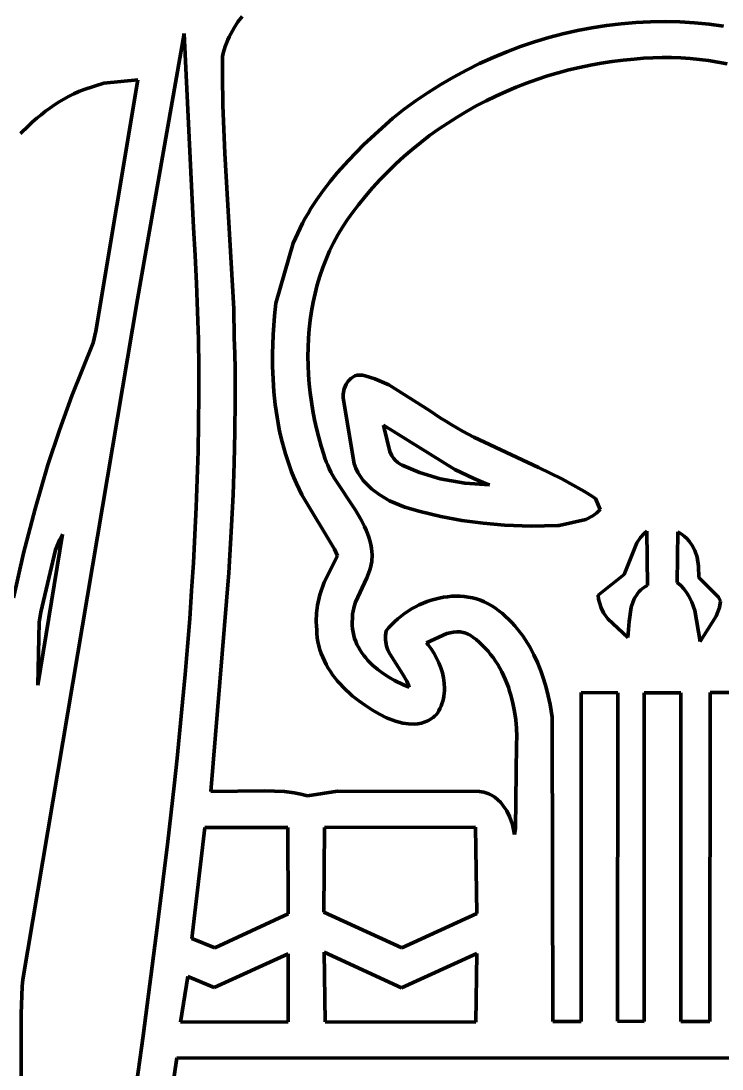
# Model space of a CAD drawing. Header units: millimetres. Extents: x 0 to 17.8, y 0 to 10.
# Drawn here: x 1.491 to 3.263, y 3.917 to 6.564 of the extents above; entities that cross this region are included whole.
import ezdxf

# ---------------------------------------------------------------- set-up
doc = ezdxf.new("R2010")
doc.units = ezdxf.units.MM
doc.layers.add('color#010101ff', color=7, linetype='CONTINUOUS', lineweight=100)
doc.layers.add('color#ffffffff', color=7, linetype='CONTINUOUS', lineweight=100)

msp = doc.modelspace()

# ---------------------------------------------------------------- linework, layer by layer
at = {"layer": 'color#010101ff'}
for p, q in [((2.0501, 6.5757), (2.0395, 6.5618)), ((2.0299, 6.5472), (2.0213, 6.532)), ((2.0395, 6.5618), (2.0299, 6.5472)), ((2.8613, 6.5317), (2.8977, 6.54)), ((2.8977, 6.54), (2.9343, 6.547)), ((2.9343, 6.547), (2.9711, 6.5527)), ((2.9711, 6.5527), (3.0081, 6.5572)), ((3.0081, 6.5572), (3.0452, 6.5604)), ((3.0452, 6.5604), (3.0823, 6.5622)), ((3.0823, 6.5622), (3.1195, 6.5627)), ((3.1195, 6.5627), (3.1566, 6.5618)), ((3.1566, 6.5618), (3.1937, 6.5595)), ((3.1937, 6.5595), (3.2307, 6.5559)), ((3.2307, 6.5559), (3.2675, 6.5508)), ((1.9037, 6.5323), (1.7853, 5.8617)), ((1.9272, 6.0426), (1.9037, 6.5323)), ((2.0139, 6.5163), (2.0106, 6.5082)), ((2.0175, 6.5242), (2.0139, 6.5163)), ((2.0213, 6.532), (2.0175, 6.5242)), ((2.7895, 6.5115), (2.8252, 6.5222)), ((2.8252, 6.5222), (2.8613, 6.5317)), ((2.005, 6.4917), (2.0027, 6.4832)), ((2.0077, 6.5), (2.005, 6.4917)), ((2.0106, 6.5082), (2.0077, 6.5)), ((2.7191, 6.4864), (2.7541, 6.4995)), ((2.7541, 6.4995), (2.7895, 6.5115)), ((2.0007, 6.4747), (2.0003, 6.4256)), ((2.0027, 6.4832), (2.0007, 6.4747)), ((2.6507, 6.4568), (2.6846, 6.4722)), ((2.6846, 6.4722), (2.7191, 6.4864)), ((2.9856, 6.4619), (2.958, 6.4578)), ((3.0133, 6.4653), (2.9856, 6.4619)), ((3.0412, 6.4679), (3.0133, 6.4653)), ((3.0649, 6.47), (3.0412, 6.4679)), ((3.0886, 6.4714), (3.0649, 6.47)), ((3.1122, 6.472), (3.0886, 6.4714)), ((3.1359, 6.4718), (3.1122, 6.472)), ((3.1594, 6.4709), (3.1359, 6.4718)), ((3.1829, 6.4693), (3.1594, 6.4709)), ((3.2063, 6.4671), (3.1829, 6.4693)), ((3.2296, 6.4641), (3.2063, 6.4671)), ((3.2528, 6.4605), (3.2296, 6.4641)), ((3.276, 6.4563), (3.2528, 6.4605)), ((2.5844, 6.4226), (2.6172, 6.4402)), ((2.6172, 6.4402), (2.6507, 6.4568)), ((2.8759, 6.4407), (2.8489, 6.4335)), ((2.9031, 6.4471), (2.8759, 6.4407)), ((2.9305, 6.4528), (2.9031, 6.4471)), ((2.958, 6.4578), (2.9305, 6.4528)), ((1.6804, 5.7806), (1.7863, 6.4156)), ((1.7863, 6.4156), (1.7007, 6.4071)), ((2.0003, 6.4256), (2.0014, 6.3519)), ((2.5522, 6.4038), (2.5844, 6.4226)), ((2.7955, 6.4168), (2.7692, 6.4074)), ((2.8221, 6.4255), (2.7955, 6.4168)), ((2.8489, 6.4335), (2.8221, 6.4255)), ((1.6373, 6.3859), (1.6244, 6.3801)), ((1.6507, 6.3912), (1.6373, 6.3859)), ((1.7007, 6.4071), (1.6507, 6.3912)), ((2.4899, 6.3632), (2.5207, 6.384)), ((2.5207, 6.384), (2.5522, 6.4038)), ((2.7174, 6.3863), (2.6919, 6.3747)), ((2.7431, 6.3972), (2.7174, 6.3863)), ((2.7692, 6.4074), (2.7431, 6.3972)), ((1.5873, 6.3599), (1.5755, 6.3523)), ((1.5993, 6.367), (1.5873, 6.3599)), ((1.6117, 6.3738), (1.5993, 6.367)), ((1.6244, 6.3801), (1.6117, 6.3738)), ((2.46, 6.3413), (2.4899, 6.3632)), ((2.6668, 6.3625), (2.6421, 6.3495)), ((2.6919, 6.3747), (2.6668, 6.3625)), ((1.5528, 6.3361), (1.5418, 6.3275)), ((1.564, 6.3444), (1.5528, 6.3361)), ((1.5755, 6.3523), (1.564, 6.3444)), ((2.0014, 6.3519), (2.0065, 6.2294)), ((2.4308, 6.3184), (2.46, 6.3413)), ((2.6177, 6.3358), (2.5937, 6.3215)), ((2.6421, 6.3495), (2.6177, 6.3358)), ((1.5205, 6.3093), (1.5102, 6.2998)), ((1.531, 6.3186), (1.5205, 6.3093)), ((1.5418, 6.3275), (1.531, 6.3186)), ((2.3583, 6.252), (2.4308, 6.3184)), ((2.5701, 6.3065), (2.547, 6.2909)), ((2.5937, 6.3215), (2.5701, 6.3065)), ((1.5102, 6.2998), (1.4902, 6.28)), ((2.547, 6.2909), (2.5243, 6.2746)), ((2.3188, 6.2118), (2.3583, 6.252)), ((2.5021, 6.2576), (2.4804, 6.24)), ((2.5243, 6.2746), (2.5021, 6.2576)), ((2.0065, 6.2294), (2.0289, 5.8372)), ((2.4804, 6.24), (2.4593, 6.2218)), ((2.2906, 6.1804), (2.3188, 6.2118)), ((2.4387, 6.203), (2.4186, 6.1835)), ((2.4593, 6.2218), (2.4387, 6.203)), ((2.2727, 6.1588), (2.2906, 6.1804)), ((2.4186, 6.1835), (2.3991, 6.1635)), ((2.2556, 6.1365), (2.2727, 6.1588)), ((2.3802, 6.1428), (2.362, 6.1216)), ((2.3991, 6.1635), (2.3802, 6.1428)), ((2.2393, 6.1137), (2.2556, 6.1365)), ((2.362, 6.1216), (2.3444, 6.0997)), ((2.2168, 6.0782), (2.224, 6.0902)), ((2.224, 6.0902), (2.2393, 6.1137)), ((2.3444, 6.0997), (2.3299, 6.0816)), ((2.2031, 6.0537), (2.2098, 6.0661)), ((2.2098, 6.0661), (2.2168, 6.0782)), ((2.3299, 6.0816), (2.3164, 6.0629)), ((1.9316, 5.972), (1.9272, 6.0426)), ((2.1907, 6.0285), (2.1968, 6.0412)), ((2.1968, 6.0412), (2.2031, 6.0537)), ((2.3038, 6.0437), (2.2921, 6.024)), ((2.3164, 6.0629), (2.3038, 6.0437)), ((2.1795, 6.0026), (2.1849, 6.0156)), ((2.1849, 6.0156), (2.1907, 6.0285)), ((2.2921, 6.024), (2.2813, 6.0039)), ((2.1354, 5.8516), (2.1795, 6.0026)), ((2.2813, 6.0039), (2.2714, 5.9834)), ((1.9352, 5.9013), (1.9316, 5.972)), ((2.2623, 5.9625), (2.2541, 5.9413)), ((2.2714, 5.9834), (2.2623, 5.9625)), ((2.2541, 5.9413), (2.2468, 5.9198)), ((2.2468, 5.9198), (2.2403, 5.898)), ((1.9378, 5.8307), (1.9352, 5.9013)), ((2.2403, 5.898), (2.2346, 5.8759)), ((1.7853, 5.8617), (1.4955, 4.1425)), ((2.1318, 5.819), (2.1354, 5.8516)), ((2.2297, 5.8536), (2.2256, 5.8311)), ((2.2346, 5.8759), (2.2297, 5.8536)), ((1.9396, 5.76), (1.9378, 5.8307)), ((2.0289, 5.8372), (2.0303, 5.7635)), ((2.2256, 5.8311), (2.2223, 5.8085)), ((2.1285, 5.7713), (2.1318, 5.819)), ((2.2223, 5.8085), (2.2198, 5.7857)), ((1.6739, 5.7511), (1.6804, 5.7806)), ((2.2198, 5.7857), (2.218, 5.7628)), ((1.6194, 5.6173), (1.6739, 5.7511)), ((1.9406, 5.6894), (1.9396, 5.76)), ((2.0303, 5.7635), (2.0314, 5.7239)), ((2.1271, 5.7233), (2.1285, 5.7713)), ((2.218, 5.7628), (2.2169, 5.7398)), ((2.0314, 5.7239), (2.0322, 5.6843)), ((2.1272, 5.6913), (2.1271, 5.7233)), ((2.2169, 5.7398), (2.2166, 5.7168)), ((2.2166, 5.7168), (2.2169, 5.6937)), ((2.2169, 5.6937), (2.218, 5.6707)), ((1.9408, 5.6188), (1.9406, 5.6894)), ((2.0322, 5.6843), (2.0326, 5.6447)), ((2.1284, 5.6592), (2.1272, 5.6913)), ((2.218, 5.6707), (2.2198, 5.6477)), ((2.33, 5.6648), (2.3355, 5.6675)), ((2.3355, 5.6675), (2.3414, 5.6692)), ((2.3414, 5.6692), (2.3477, 5.6699)), ((2.3477, 5.6699), (2.351, 5.6698)), ((2.351, 5.6698), (2.3544, 5.6694)), ((2.3544, 5.6694), (2.3578, 5.6686)), ((2.3578, 5.6686), (2.3614, 5.6676)), ((2.3614, 5.6676), (2.3859, 5.6602)), ((2.0326, 5.6447), (2.0327, 5.6051)), ((2.1306, 5.6273), (2.1284, 5.6592)), ((2.2198, 5.6477), (2.2222, 5.6248)), ((2.308, 5.6346), (2.3131, 5.6467)), ((2.3131, 5.6467), (2.3184, 5.6546)), ((2.3184, 5.6546), (2.325, 5.6613)), ((2.325, 5.6613), (2.33, 5.6648)), ((2.3859, 5.6602), (2.421, 5.645)), ((2.421, 5.645), (2.5241, 5.5805)), ((1.5882, 5.5303), (1.6194, 5.6173)), ((1.9402, 5.5481), (1.9408, 5.6188)), ((2.1339, 5.5955), (2.1306, 5.6273)), ((2.2222, 5.6248), (2.2253, 5.602)), ((2.3056, 5.6218), (2.308, 5.6346)), ((2.3057, 5.6122), (2.3056, 5.6218)), ((2.0327, 5.6051), (2.0321, 5.526)), ((2.1385, 5.5638), (2.1339, 5.5955)), ((2.2253, 5.602), (2.229, 5.5793)), ((2.3331, 5.4457), (2.3057, 5.6122)), ((2.1412, 5.5481), (2.1385, 5.5638)), ((2.229, 5.5793), (2.2334, 5.5568)), ((2.5241, 5.5805), (2.5375, 5.571)), ((2.5375, 5.571), (2.5511, 5.5618)), ((2.5511, 5.5618), (2.5649, 5.553)), ((1.9389, 5.4775), (1.9402, 5.5481)), ((2.1442, 5.5325), (2.1412, 5.5481)), ((2.2334, 5.5568), (2.2384, 5.5345)), ((2.2384, 5.5345), (2.2439, 5.5123)), ((2.4078, 5.5431), (2.4095, 5.5356)), ((2.5883, 5.4312), (2.4078, 5.5431)), ((2.4095, 5.5356), (2.4233, 5.4764)), ((2.5649, 5.553), (2.5789, 5.5445)), ((2.5789, 5.5445), (2.6073, 5.5282)), ((1.5594, 5.4426), (1.5882, 5.5303)), ((2.0321, 5.526), (2.0303, 5.4469)), ((2.1476, 5.5169), (2.1442, 5.5325)), ((2.1513, 5.5014), (2.1476, 5.5169)), ((2.2439, 5.5123), (2.2501, 5.4905)), ((2.6073, 5.5282), (2.6362, 5.5129)), ((2.6362, 5.5129), (2.7995, 5.4362)), ((2.1554, 5.486), (2.1513, 5.5014)), ((2.1598, 5.4707), (2.1554, 5.486)), ((2.2501, 5.4905), (2.2569, 5.4689)), ((1.9369, 5.407), (1.9389, 5.4775)), ((2.1646, 5.4555), (2.1598, 5.4707)), ((2.1697, 5.4404), (2.1646, 5.4555)), ((2.2569, 5.4689), (2.2597, 5.4598)), ((2.2597, 5.4598), (2.263, 5.4508)), ((2.4233, 5.4764), (2.4285, 5.4659)), ((2.4285, 5.4659), (2.4328, 5.4595)), ((2.4328, 5.4595), (2.438, 5.4536)), ((1.5267, 5.3318), (1.5594, 5.4426)), ((2.0303, 5.4469), (2.0275, 5.3678)), ((2.1752, 5.4254), (2.1697, 5.4404)), ((2.263, 5.4508), (2.2666, 5.442)), ((2.2666, 5.442), (2.2706, 5.4333)), ((2.2706, 5.4333), (2.2748, 5.4248)), ((2.3376, 5.4343), (2.3331, 5.4457)), ((2.3431, 5.4235), (2.3376, 5.4343)), ((2.438, 5.4536), (2.4441, 5.4485)), ((2.4441, 5.4485), (2.4475, 5.4462)), ((2.4475, 5.4462), (2.4512, 5.4441)), ((2.4512, 5.4441), (2.4552, 5.4422)), ((2.4552, 5.4422), (2.4985, 5.424)), ((2.6361, 5.4082), (2.5883, 5.4312)), ((2.7995, 5.4362), (2.8583, 5.4073)), ((1.9342, 5.3364), (1.9369, 5.407)), ((2.1811, 5.4106), (2.1752, 5.4254)), ((2.1875, 5.3958), (2.1811, 5.4106)), ((2.2748, 5.4248), (2.2841, 5.4082)), ((2.2841, 5.4082), (2.3368, 5.3282)), ((2.3494, 5.4134), (2.3431, 5.4235)), ((2.3566, 5.4038), (2.3494, 5.4134)), ((2.3644, 5.3948), (2.3566, 5.4038)), ((2.4985, 5.424), (2.5512, 5.408)), ((2.5512, 5.408), (2.6131, 5.3966)), ((2.6657, 5.3961), (2.6361, 5.4082)), ((2.8583, 5.4073), (2.8872, 5.3919)), ((2.1942, 5.3813), (2.1875, 5.3958)), ((2.2013, 5.3668), (2.1942, 5.3813)), ((2.3774, 5.3824), (2.3644, 5.3948)), ((2.3966, 5.3678), (2.3774, 5.3824)), ((2.6131, 5.3966), (2.6757, 5.3924)), ((2.6757, 5.3924), (2.6657, 5.3961)), ((2.8872, 5.3919), (2.9155, 5.3754)), ((2.9155, 5.3754), (2.9295, 5.3668)), ((2.0275, 5.3678), (2.0237, 5.2888)), ((2.284, 5.2299), (2.2013, 5.3668)), ((2.4227, 5.3524), (2.3966, 5.3678)), ((2.4614, 5.3358), (2.4227, 5.3524)), ((2.9295, 5.3668), (2.9433, 5.3579)), ((2.9433, 5.3579), (2.9553, 5.3303)), ((1.4977, 5.22), (1.5267, 5.3318)), ((1.9309, 5.2659), (1.9342, 5.3364)), ((2.3368, 5.3282), (2.3513, 5.3037)), ((2.5004, 5.3247), (2.4614, 5.3358)), ((2.5529, 5.3123), (2.5004, 5.3247)), ((2.9553, 5.3303), (2.9466, 5.3214)), ((2.3513, 5.3037), (2.3599, 5.2869)), ((2.606, 5.3025), (2.5529, 5.3123)), ((2.6595, 5.2953), (2.606, 5.3025)), ((2.9194, 5.3045), (2.8521, 5.2899)), ((2.937, 5.314), (2.9194, 5.3045)), ((2.9466, 5.3214), (2.937, 5.314)), ((2.0237, 5.2888), (2.0167, 5.1703)), ((2.3599, 5.2869), (2.3637, 5.2783)), ((2.3637, 5.2783), (2.3672, 5.2695)), ((2.3672, 5.2695), (2.3703, 5.2606)), ((2.7132, 5.2906), (2.6595, 5.2953)), ((2.7807, 5.2881), (2.7132, 5.2906)), ((2.8481, 5.2894), (2.7807, 5.2881)), ((2.8521, 5.2899), (2.8481, 5.2894)), ((3.0575, 5.2597), (3.0665, 5.2692)), ((3.0665, 5.2692), (3.0735, 5.275)), ((3.0735, 5.275), (3.0749, 5.1385)), ((3.1504, 5.1457), (3.1515, 5.2739)), ((3.1515, 5.2739), (3.16, 5.2688)), ((1.5338, 4.8863), (1.5957, 5.2675)), ((1.5895, 5.2547), (1.5788, 5.2286)), ((1.5957, 5.2675), (1.5895, 5.2547)), ((1.927, 5.1953), (1.9309, 5.2659)), ((2.3703, 5.2606), (2.373, 5.2515)), ((2.373, 5.2515), (2.3752, 5.2421)), ((3.0156, 5.1659), (3.0476, 5.2458)), ((3.0476, 5.2458), (3.0575, 5.2597)), ((3.16, 5.2688), (3.1677, 5.2631)), ((3.1677, 5.2631), (3.1745, 5.2568)), ((3.1745, 5.2568), (3.1806, 5.2499)), ((3.1806, 5.2499), (3.1883, 5.2388)), ((1.4723, 5.1073), (1.4977, 5.22)), ((1.5788, 5.2286), (1.5414, 5.0708)), ((2.291, 5.2127), (2.284, 5.2299)), ((2.3752, 5.2421), (2.377, 5.2326)), ((2.377, 5.2326), (2.3782, 5.2228)), ((2.3782, 5.2228), (2.3787, 5.2165)), ((2.3787, 5.2165), (2.3788, 5.2103)), ((3.1883, 5.2388), (3.1944, 5.2268)), ((3.1944, 5.2268), (3.2003, 5.2095)), ((1.9226, 5.1248), (1.927, 5.1953)), ((2.2576, 5.1463), (2.291, 5.2127)), ((2.3767, 5.1922), (2.3754, 5.1863)), ((2.3777, 5.1981), (2.3767, 5.1922)), ((2.3784, 5.2042), (2.3777, 5.1981)), ((2.3788, 5.2103), (2.3784, 5.2042)), ((3.2003, 5.2095), (3.2043, 5.1867)), ((2.0167, 5.1703), (1.9708, 4.6181)), ((2.3719, 5.1748), (2.3652, 5.1578)), ((2.3754, 5.1863), (2.3719, 5.1748)), ((2.9501, 5.1137), (3.0156, 5.1659)), ((3.2043, 5.1867), (3.2048, 5.1582)), ((2.2468, 5.1144), (2.2576, 5.1463)), ((2.3652, 5.1578), (2.3369, 5.0964)), ((3.0749, 5.1385), (3.07, 5.1358)), ((3.1592, 5.1379), (3.1504, 5.1457)), ((3.1669, 5.1295), (3.1592, 5.1379)), ((3.2048, 5.1582), (3.2548, 5.1089)), ((1.9176, 5.0543), (1.9226, 5.1248)), ((2.2408, 5.0883), (2.2468, 5.1144)), ((2.5695, 5.1098), (2.58, 5.1108)), ((2.58, 5.1108), (2.5906, 5.1111)), ((2.5906, 5.1111), (2.6011, 5.1109)), ((2.6011, 5.1109), (2.6115, 5.1101)), ((2.6115, 5.1101), (2.6219, 5.1087)), ((2.9513, 5.104), (2.9501, 5.1137)), ((3.0476, 5.1149), (3.0425, 5.1065)), ((3.0505, 5.1189), (3.0476, 5.1149)), ((3.0537, 5.1227), (3.0505, 5.1189)), ((3.0573, 5.1263), (3.0537, 5.1227)), ((3.0612, 5.1297), (3.0573, 5.1263)), ((3.0654, 5.1329), (3.0612, 5.1297)), ((3.07, 5.1358), (3.0654, 5.1329)), ((3.1738, 5.1206), (3.1669, 5.1295)), ((3.1797, 5.1111), (3.1738, 5.1206)), ((3.1872, 5.0962), (3.1797, 5.1111)), ((2.2383, 5.0683), (2.2408, 5.0883)), ((2.3332, 5.0848), (2.3305, 5.0729)), ((2.3369, 5.0964), (2.3332, 5.0848)), ((2.4788, 5.0789), (2.4882, 5.0842)), ((2.4882, 5.0842), (2.4979, 5.089)), ((2.4979, 5.089), (2.5077, 5.0934)), ((2.5077, 5.0934), (2.5177, 5.0974)), ((2.5177, 5.0974), (2.5279, 5.1009)), ((2.5279, 5.1009), (2.5381, 5.1039)), ((2.5381, 5.1039), (2.5485, 5.1064)), ((2.5485, 5.1064), (2.559, 5.1084)), ((2.559, 5.1084), (2.5695, 5.1098)), ((2.6219, 5.1087), (2.6322, 5.1067)), ((2.6322, 5.1067), (2.6424, 5.1041)), ((2.6424, 5.1041), (2.6524, 5.1008)), ((2.6524, 5.1008), (2.6623, 5.0968)), ((2.6623, 5.0968), (2.6719, 5.0921)), ((2.6719, 5.0921), (2.6814, 5.0867)), ((2.6814, 5.0867), (2.6906, 5.0807)), ((2.9533, 5.0948), (2.9513, 5.104)), ((2.9579, 5.0817), (2.9533, 5.0948)), ((3.0384, 5.0975), (3.0339, 5.0832)), ((3.0425, 5.1065), (3.0384, 5.0975)), ((3.1949, 5.0751), (3.1872, 5.0962)), ((3.2548, 5.1089), (3.2595, 5.0985)), ((3.2595, 5.0985), (3.2569, 5.0827)), ((1.5414, 5.0708), (1.5373, 5.0456)), ((2.2375, 5.048), (2.2383, 5.0683)), ((2.3291, 5.0606), (2.3289, 5.0544)), ((2.3296, 5.0668), (2.3291, 5.0606)), ((2.3305, 5.0729), (2.3296, 5.0668)), ((2.4439, 5.0541), (2.4522, 5.0609)), ((2.4522, 5.0609), (2.4608, 5.0673)), ((2.4608, 5.0673), (2.4697, 5.0733)), ((2.4697, 5.0733), (2.4788, 5.0789)), ((2.6906, 5.0807), (2.6995, 5.074)), ((2.6995, 5.074), (2.7081, 5.0671)), ((2.7081, 5.0671), (2.7163, 5.0598)), ((2.7163, 5.0598), (2.7243, 5.0523)), ((2.9641, 5.0694), (2.9579, 5.0817)), ((2.9745, 5.0542), (2.9641, 5.0694)), ((3.0339, 5.0832), (3.0285, 5.0473)), ((3.2084, 4.9969), (3.1949, 5.0751)), ((3.2488, 5.0606), (3.2084, 4.9969)), ((3.2569, 5.0827), (3.2488, 5.0606)), ((1.5373, 5.0456), (1.5338, 4.8863)), ((1.9121, 4.9839), (1.9176, 5.0543)), ((2.2381, 5.0343), (2.2375, 5.048)), ((2.2387, 5.0274), (2.2381, 5.0343)), ((2.3289, 5.0544), (2.3284, 5.0455)), ((2.3284, 5.0455), (2.3285, 5.0369)), ((2.3285, 5.0369), (2.3292, 5.0284)), ((2.4146, 5.0239), (2.4213, 5.0319)), ((2.4213, 5.0319), (2.4285, 5.0396)), ((2.4285, 5.0396), (2.436, 5.047)), ((2.436, 5.047), (2.4439, 5.0541)), ((2.7243, 5.0523), (2.7319, 5.0444)), ((2.7319, 5.0444), (2.7393, 5.0363)), ((2.7393, 5.0363), (2.7463, 5.028)), ((3.0255, 5.0065), (2.9745, 5.0542)), ((3.0285, 5.0473), (3.0255, 5.0065)), ((2.2392, 5.0167), (2.2387, 5.0274)), ((2.2403, 5.0062), (2.2392, 5.0167)), ((2.242, 4.9959), (2.2403, 5.0062)), ((2.3292, 5.0284), (2.3305, 5.0202)), ((2.3305, 5.0202), (2.3322, 5.0121)), ((2.3322, 5.0121), (2.3345, 5.0043)), ((2.3345, 5.0043), (2.3373, 4.9966)), ((2.4127, 5.0064), (2.4129, 5.0121)), ((2.4129, 5.0009), (2.4127, 5.0064)), ((2.4129, 5.0121), (2.4135, 5.0179)), ((2.4135, 5.0179), (2.4146, 5.0239)), ((2.5678, 5.0166), (2.5161, 4.9933)), ((2.5845, 5.0204), (2.5678, 5.0166)), ((2.5929, 5.0212), (2.5845, 5.0204)), ((2.6012, 5.0209), (2.5929, 5.0212)), ((2.6094, 5.0196), (2.6012, 5.0209)), ((2.6135, 5.0185), (2.6094, 5.0196)), ((2.6175, 5.0171), (2.6135, 5.0185)), ((2.6215, 5.0153), (2.6175, 5.0171)), ((2.6254, 5.0132), (2.6215, 5.0153)), ((2.6293, 5.0108), (2.6254, 5.0132)), ((2.6332, 5.0079), (2.6293, 5.0108)), ((2.6416, 5.0014), (2.6332, 5.0079)), ((2.7463, 5.028), (2.7531, 5.0194)), ((2.7531, 5.0194), (2.7595, 5.0106)), ((2.7595, 5.0106), (2.7657, 5.0015)), ((1.9061, 4.9135), (1.9121, 4.9839)), ((2.2442, 4.9858), (2.242, 4.9959)), ((2.2469, 4.9759), (2.2442, 4.9858)), ((2.3373, 4.9966), (2.3405, 4.9892)), ((2.3405, 4.9892), (2.3442, 4.982)), ((2.3442, 4.982), (2.3482, 4.9749)), ((2.4134, 4.9955), (2.4129, 5.0009)), ((2.4144, 4.9902), (2.4134, 4.9955)), ((2.4156, 4.9851), (2.4144, 4.9902)), ((2.4189, 4.9751), (2.4156, 4.9851)), ((2.5161, 4.9933), (2.5203, 4.9883)), ((2.5203, 4.9883), (2.5282, 4.9778)), ((2.5282, 4.9778), (2.5355, 4.9666)), ((2.6497, 4.9946), (2.6416, 5.0014)), ((2.6574, 4.9875), (2.6497, 4.9946)), ((2.6648, 4.98), (2.6574, 4.9875)), ((2.6718, 4.9723), (2.6648, 4.98)), ((2.7657, 5.0015), (2.7716, 4.9923)), ((2.7716, 4.9923), (2.7772, 4.9828)), ((2.7772, 4.9828), (2.7825, 4.9732)), ((2.2501, 4.9662), (2.2469, 4.9759)), ((2.2539, 4.9567), (2.2501, 4.9662)), ((2.2581, 4.9475), (2.2539, 4.9567)), ((2.3482, 4.9749), (2.3527, 4.9681)), ((2.3527, 4.9681), (2.3575, 4.9615)), ((2.3575, 4.9615), (2.3627, 4.9551)), ((2.3627, 4.9551), (2.3682, 4.9489)), ((2.4232, 4.9655), (2.4189, 4.9751)), ((2.4554, 4.915), (2.4232, 4.9655)), ((2.5355, 4.9666), (2.542, 4.9549)), ((2.542, 4.9549), (2.5478, 4.9428)), ((2.6785, 4.9642), (2.6718, 4.9723)), ((2.6848, 4.9559), (2.6785, 4.9642)), ((2.6907, 4.9474), (2.6848, 4.9559)), ((2.7825, 4.9732), (2.7875, 4.9634)), ((2.7875, 4.9634), (2.7969, 4.9434)), ((2.2627, 4.9384), (2.2581, 4.9475)), ((2.2677, 4.9295), (2.2627, 4.9384)), ((2.2732, 4.9209), (2.2677, 4.9295)), ((2.3682, 4.9489), (2.374, 4.9429)), ((2.374, 4.9429), (2.3801, 4.9371)), ((2.3801, 4.9371), (2.3929, 4.9261)), ((2.3929, 4.9261), (2.4065, 4.916)), ((2.5478, 4.9428), (2.5526, 4.9303)), ((2.5526, 4.9303), (2.5565, 4.9175)), ((2.6963, 4.9385), (2.6907, 4.9474)), ((2.7016, 4.9295), (2.6963, 4.9385)), ((2.7066, 4.9203), (2.7016, 4.9295)), ((2.7969, 4.9434), (2.8051, 4.9229)), ((1.8997, 4.8431), (1.9061, 4.9135)), ((2.279, 4.9125), (2.2732, 4.9209)), ((2.2852, 4.9043), (2.279, 4.9125)), ((2.2917, 4.8963), (2.2852, 4.9043)), ((2.4065, 4.916), (2.4208, 4.9068)), ((2.4208, 4.9068), (2.4355, 4.8984)), ((2.4355, 4.8984), (2.4579, 4.8874)), ((2.4664, 4.8962), (2.4554, 4.915)), ((2.5565, 4.9175), (2.5594, 4.9045)), ((2.5594, 4.9045), (2.5611, 4.8914)), ((2.7112, 4.9109), (2.7066, 4.9203)), ((2.7155, 4.9013), (2.7112, 4.9109)), ((2.7195, 4.8915), (2.7155, 4.9013)), ((2.8051, 4.9229), (2.8124, 4.902)), ((2.8124, 4.902), (2.8187, 4.8808)), ((2.2986, 4.8886), (2.2917, 4.8963)), ((2.3057, 4.881), (2.2986, 4.8886)), ((2.3131, 4.8737), (2.3057, 4.881)), ((2.3208, 4.8666), (2.3131, 4.8737)), ((2.4579, 4.8874), (2.4728, 4.8812)), ((2.4709, 4.8863), (2.4664, 4.8962)), ((2.4728, 4.8812), (2.4709, 4.8863)), ((2.5611, 4.8914), (2.5617, 4.8783)), ((2.5617, 4.8783), (2.5615, 4.8717)), ((2.7232, 4.8816), (2.7195, 4.8915)), ((2.7265, 4.8715), (2.7232, 4.8816)), ((2.8187, 4.8808), (2.8241, 4.8594)), ((2.3286, 4.8598), (2.3208, 4.8666)), ((2.345, 4.8467), (2.3286, 4.8598)), ((2.3621, 4.8347), (2.345, 4.8467)), ((2.5573, 4.8459), (2.5554, 4.8396)), ((2.5589, 4.8523), (2.5573, 4.8459)), ((2.5601, 4.8587), (2.5589, 4.8523)), ((2.561, 4.8652), (2.5601, 4.8587)), ((2.5615, 4.8717), (2.561, 4.8652)), ((2.7296, 4.8614), (2.7265, 4.8715)), ((2.7348, 4.8408), (2.7296, 4.8614)), ((2.8241, 4.8594), (2.8286, 4.8379)), ((2.9074, 4.037), (2.907, 4.8675)), ((2.907, 4.8675), (2.9997, 4.8671)), ((2.9997, 4.8671), (2.9992, 4.0373)), ((3.0664, 4.0364), (3.0666, 4.8673)), ((3.0666, 4.8673), (3.1591, 4.8674)), ((3.1591, 4.8674), (3.1593, 4.0368)), ((3.2324, 4.0368), (3.233, 4.8676)), ((3.233, 4.8676), (3.3225, 4.8676)), ((1.8929, 4.7727), (1.8997, 4.8431)), ((2.3797, 4.8235), (2.3621, 4.8347)), ((2.3976, 4.8133), (2.3797, 4.8235)), ((2.5472, 4.8213), (2.5437, 4.8154)), ((2.5503, 4.8273), (2.5472, 4.8213)), ((2.553, 4.8334), (2.5503, 4.8273)), ((2.5554, 4.8396), (2.553, 4.8334)), ((2.7389, 4.8199), (2.7348, 4.8408)), ((2.7418, 4.7989), (2.7389, 4.8199)), ((2.8286, 4.8379), (2.8338, 4.8056)), ((2.4156, 4.804), (2.3976, 4.8133)), ((2.4376, 4.7951), (2.4156, 4.804)), ((2.4564, 4.7902), (2.4376, 4.7951)), ((2.5128, 4.7934), (2.5039, 4.7906)), ((2.5213, 4.7971), (2.5128, 4.7934)), ((2.5254, 4.7994), (2.5213, 4.7971)), ((2.5293, 4.802), (2.5254, 4.7994)), ((2.5332, 4.8049), (2.5293, 4.802)), ((2.5368, 4.8081), (2.5332, 4.8049)), ((2.5404, 4.8116), (2.5368, 4.8081)), ((2.5437, 4.8154), (2.5404, 4.8116)), ((2.7436, 4.7779), (2.7418, 4.7989)), ((2.8338, 4.8056), (2.8358, 4.0367)), ((1.8857, 4.7023), (1.8929, 4.7727)), ((2.4709, 4.7883), (2.4564, 4.7902)), ((2.4852, 4.788), (2.4709, 4.7883)), ((2.4947, 4.7888), (2.4852, 4.788)), ((2.5039, 4.7906), (2.4947, 4.7888)), ((2.7444, 4.757), (2.7436, 4.7779)), ((2.7441, 4.7363), (2.7444, 4.757)), ((2.741, 4.5251), (2.7441, 4.7363)), ((1.8782, 4.632), (1.8857, 4.7023)), ((1.8622, 4.4915), (1.8782, 4.632)), ((1.9708, 4.6181), (2.1065, 4.6196)), ((2.1065, 4.6196), (2.1571, 4.6175)), ((2.1571, 4.6175), (2.1821, 4.6143)), ((2.1821, 4.6143), (2.1987, 4.6111)), ((2.1987, 4.6111), (2.2151, 4.6069)), ((2.2151, 4.6069), (2.2916, 4.6185)), ((2.2916, 4.6185), (2.6501, 4.6175)), ((2.6501, 4.6175), (2.6556, 4.6168)), ((2.6556, 4.6168), (2.661, 4.6158)), ((2.661, 4.6158), (2.6661, 4.6144)), ((2.6661, 4.6144), (2.671, 4.6127)), ((2.671, 4.6127), (2.6758, 4.6107)), ((2.6758, 4.6107), (2.6803, 4.6085)), ((2.6803, 4.6085), (2.6847, 4.6059)), ((2.6847, 4.6059), (2.6889, 4.6031)), ((2.6889, 4.6031), (2.6968, 4.5968)), ((2.6968, 4.5968), (2.704, 4.5896)), ((2.704, 4.5896), (2.7105, 4.5817)), ((2.7105, 4.5817), (2.719, 4.5686)), ((2.719, 4.5686), (2.7261, 4.5545)), ((2.7261, 4.5545), (2.7333, 4.5346)), ((2.64, 4.5279), (2.2588, 4.5265)), ((2.6434, 4.3099), (2.64, 4.5279)), ((2.7333, 4.5346), (2.7391, 4.5095)), ((1.9556, 4.5266), (1.9227, 4.2461)), ((2.1658, 4.5272), (1.9556, 4.5266)), ((2.1667, 4.3083), (2.1658, 4.5272)), ((2.2588, 4.5265), (2.2568, 4.3131)), ((2.7391, 4.5095), (2.741, 4.5251)), ((1.8364, 4.281), (1.8622, 4.4915)), ((1.9813, 4.2229), (2.1667, 4.3083)), ((2.2568, 4.3131), (2.4542, 4.2226)), ((2.4542, 4.2226), (2.6434, 4.3099)), ((1.8, 4.0009), (1.8364, 4.281)), ((1.9227, 4.2461), (1.9813, 4.2229)), ((2.2576, 4.2118), (2.2599, 4.036)), ((2.4529, 4.1218), (2.2576, 4.2118)), ((2.1668, 4.2075), (1.9794, 4.1222)), ((2.1668, 4.0361), (2.1668, 4.2075)), ((2.6437, 4.2081), (2.4529, 4.1218)), ((2.6412, 4.0354), (2.6437, 4.2081)), ((1.4955, 4.1425), (1.4944, 4.1252)), ((1.9127, 4.1507), (1.8946, 4.0349)), ((1.9794, 4.1222), (1.9127, 4.1507)), ((1.4944, 4.1252), (1.4919, 4.0557)), ((1.4919, 4.0557), (1.492, 3.76)), ((1.8946, 4.0349), (2.1668, 4.0361)), ((2.2599, 4.036), (2.6412, 4.0354)), ((2.8358, 4.0367), (2.9074, 4.037)), ((2.9992, 4.0373), (3.0664, 4.0364)), ((3.1593, 4.0368), (3.2324, 4.0368)), ((1.7834, 3.8796), (1.8, 4.0009)), ((1.885, 3.9445), (1.8294, 3.5567)), ((4.1734, 3.9443), (1.885, 3.9445))]:
    msp.add_line(p, q, dxfattribs=at)
at = {"layer": 'color#ffffffff'}
for p, q in [((2.0395, 6.5618), (2.0501, 6.5757)), ((2.0213, 6.532), (2.0299, 6.5472)), ((2.0299, 6.5472), (2.0395, 6.5618)), ((2.8977, 6.54), (2.8613, 6.5317)), ((2.9343, 6.547), (2.8977, 6.54)), ((2.9711, 6.5527), (2.9343, 6.547)), ((3.0081, 6.5572), (2.9711, 6.5527)), ((3.0452, 6.5604), (3.0081, 6.5572)), ((3.0823, 6.5622), (3.0452, 6.5604)), ((3.1195, 6.5627), (3.0823, 6.5622)), ((3.1566, 6.5618), (3.1195, 6.5627)), ((3.1937, 6.5595), (3.1566, 6.5618)), ((3.2307, 6.5559), (3.1937, 6.5595)), ((3.2675, 6.5508), (3.2307, 6.5559)), ((1.7853, 5.8617), (1.9037, 6.5323)), ((1.9037, 6.5323), (1.9272, 6.0426)), ((2.0106, 6.5082), (2.0139, 6.5163)), ((2.0139, 6.5163), (2.0175, 6.5242)), ((2.0175, 6.5242), (2.0213, 6.532)), ((2.8252, 6.5222), (2.7895, 6.5115)), ((2.8613, 6.5317), (2.8252, 6.5222)), ((2.0027, 6.4832), (2.005, 6.4917)), ((2.005, 6.4917), (2.0077, 6.5)), ((2.0077, 6.5), (2.0106, 6.5082)), ((2.7541, 6.4995), (2.7191, 6.4864)), ((2.7895, 6.5115), (2.7541, 6.4995)), ((2.0003, 6.4256), (2.0007, 6.4747)), ((2.0007, 6.4747), (2.0027, 6.4832)), ((2.6846, 6.4722), (2.6507, 6.4568)), ((2.7191, 6.4864), (2.6846, 6.4722)), ((2.958, 6.4578), (2.9856, 6.4619)), ((2.9856, 6.4619), (3.0133, 6.4653)), ((3.0133, 6.4653), (3.0412, 6.4679)), ((3.0412, 6.4679), (3.0649, 6.47)), ((3.0649, 6.47), (3.0886, 6.4714)), ((3.0886, 6.4714), (3.1122, 6.472)), ((3.1122, 6.472), (3.1359, 6.4718)), ((3.1359, 6.4718), (3.1594, 6.4709)), ((3.1594, 6.4709), (3.1829, 6.4693)), ((3.1829, 6.4693), (3.2063, 6.4671)), ((3.2063, 6.4671), (3.2296, 6.4641)), ((3.2296, 6.4641), (3.2528, 6.4605)), ((3.2528, 6.4605), (3.276, 6.4563)), ((2.6172, 6.4402), (2.5844, 6.4226)), ((2.6507, 6.4568), (2.6172, 6.4402)), ((2.8489, 6.4335), (2.8759, 6.4407)), ((2.8759, 6.4407), (2.9031, 6.4471)), ((2.9031, 6.4471), (2.9305, 6.4528)), ((2.9305, 6.4528), (2.958, 6.4578)), ((1.7863, 6.4156), (1.6804, 5.7806)), ((1.7007, 6.4071), (1.7863, 6.4156)), ((2.0014, 6.3519), (2.0003, 6.4256)), ((2.5844, 6.4226), (2.5522, 6.4038)), ((2.7692, 6.4074), (2.7955, 6.4168)), ((2.7955, 6.4168), (2.8221, 6.4255)), ((2.8221, 6.4255), (2.8489, 6.4335)), ((1.6244, 6.3801), (1.6373, 6.3859)), ((1.6373, 6.3859), (1.6507, 6.3912)), ((1.6507, 6.3912), (1.7007, 6.4071)), ((2.5207, 6.384), (2.4899, 6.3632)), ((2.5522, 6.4038), (2.5207, 6.384)), ((2.6919, 6.3747), (2.7174, 6.3863)), ((2.7174, 6.3863), (2.7431, 6.3972)), ((2.7431, 6.3972), (2.7692, 6.4074)), ((1.5755, 6.3523), (1.5873, 6.3599)), ((1.5873, 6.3599), (1.5993, 6.367)), ((1.5993, 6.367), (1.6117, 6.3738)), ((1.6117, 6.3738), (1.6244, 6.3801)), ((2.4899, 6.3632), (2.46, 6.3413)), ((2.6421, 6.3495), (2.6668, 6.3625)), ((2.6668, 6.3625), (2.6919, 6.3747)), ((1.5418, 6.3275), (1.5528, 6.3361)), ((1.5528, 6.3361), (1.564, 6.3444)), ((1.564, 6.3444), (1.5755, 6.3523)), ((2.0065, 6.2294), (2.0014, 6.3519)), ((2.46, 6.3413), (2.4308, 6.3184)), ((2.5937, 6.3215), (2.6177, 6.3358)), ((2.6177, 6.3358), (2.6421, 6.3495)), ((1.5102, 6.2998), (1.5205, 6.3093)), ((1.5205, 6.3093), (1.531, 6.3186)), ((1.531, 6.3186), (1.5418, 6.3275)), ((2.4308, 6.3184), (2.3583, 6.252)), ((2.547, 6.2909), (2.5701, 6.3065)), ((2.5701, 6.3065), (2.5937, 6.3215)), ((1.4902, 6.28), (1.5102, 6.2998)), ((2.5243, 6.2746), (2.547, 6.2909)), ((2.3583, 6.252), (2.3188, 6.2118)), ((2.4804, 6.24), (2.5021, 6.2576)), ((2.5021, 6.2576), (2.5243, 6.2746)), ((2.0289, 5.8372), (2.0065, 6.2294)), ((2.4593, 6.2218), (2.4804, 6.24)), ((2.3188, 6.2118), (2.2906, 6.1804)), ((2.4186, 6.1835), (2.4387, 6.203)), ((2.4387, 6.203), (2.4593, 6.2218)), ((2.2906, 6.1804), (2.2727, 6.1588)), ((2.3991, 6.1635), (2.4186, 6.1835)), ((2.2727, 6.1588), (2.2556, 6.1365)), ((2.362, 6.1216), (2.3802, 6.1428)), ((2.3802, 6.1428), (2.3991, 6.1635)), ((2.2556, 6.1365), (2.2393, 6.1137)), ((2.3444, 6.0997), (2.362, 6.1216)), ((2.224, 6.0902), (2.2168, 6.0782)), ((2.2393, 6.1137), (2.224, 6.0902)), ((2.3299, 6.0816), (2.3444, 6.0997)), ((2.2098, 6.0661), (2.2031, 6.0537)), ((2.2168, 6.0782), (2.2098, 6.0661)), ((2.3164, 6.0629), (2.3299, 6.0816)), ((1.9272, 6.0426), (1.9316, 5.972)), ((2.1968, 6.0412), (2.1907, 6.0285)), ((2.2031, 6.0537), (2.1968, 6.0412)), ((2.2921, 6.024), (2.3038, 6.0437)), ((2.3038, 6.0437), (2.3164, 6.0629)), ((2.1849, 6.0156), (2.1795, 6.0026)), ((2.1907, 6.0285), (2.1849, 6.0156)), ((2.2813, 6.0039), (2.2921, 6.024)), ((2.1795, 6.0026), (2.1354, 5.8516)), ((2.2714, 5.9834), (2.2813, 6.0039)), ((1.9316, 5.972), (1.9352, 5.9013)), ((2.2541, 5.9413), (2.2623, 5.9625)), ((2.2623, 5.9625), (2.2714, 5.9834)), ((2.2468, 5.9198), (2.2541, 5.9413)), ((2.2403, 5.898), (2.2468, 5.9198)), ((1.9352, 5.9013), (1.9378, 5.8307)), ((2.2346, 5.8759), (2.2403, 5.898)), ((1.4955, 4.1425), (1.7853, 5.8617)), ((2.1354, 5.8516), (2.1318, 5.819)), ((2.2256, 5.8311), (2.2297, 5.8536)), ((2.2297, 5.8536), (2.2346, 5.8759)), ((1.9378, 5.8307), (1.9396, 5.76)), ((2.0303, 5.7635), (2.0289, 5.8372)), ((2.2223, 5.8085), (2.2256, 5.8311)), ((2.1318, 5.819), (2.1285, 5.7713)), ((2.2198, 5.7857), (2.2223, 5.8085)), ((1.6804, 5.7806), (1.6739, 5.7511)), ((2.218, 5.7628), (2.2198, 5.7857)), ((1.6739, 5.7511), (1.6194, 5.6173)), ((1.9396, 5.76), (1.9406, 5.6894)), ((2.0314, 5.7239), (2.0303, 5.7635)), ((2.1285, 5.7713), (2.1271, 5.7233)), ((2.2169, 5.7398), (2.218, 5.7628)), ((2.0322, 5.6843), (2.0314, 5.7239)), ((2.1271, 5.7233), (2.1272, 5.6913)), ((2.2166, 5.7168), (2.2169, 5.7398)), ((2.2169, 5.6937), (2.2166, 5.7168)), ((2.218, 5.6707), (2.2169, 5.6937)), ((1.9406, 5.6894), (1.9408, 5.6188)), ((2.0326, 5.6447), (2.0322, 5.6843)), ((2.1272, 5.6913), (2.1284, 5.6592)), ((2.2198, 5.6477), (2.218, 5.6707)), ((2.3355, 5.6675), (2.33, 5.6648)), ((2.3414, 5.6692), (2.3355, 5.6675)), ((2.3477, 5.6699), (2.3414, 5.6692)), ((2.351, 5.6698), (2.3477, 5.6699)), ((2.3544, 5.6694), (2.351, 5.6698)), ((2.3578, 5.6686), (2.3544, 5.6694)), ((2.3614, 5.6676), (2.3578, 5.6686)), ((2.3859, 5.6602), (2.3614, 5.6676)), ((2.0327, 5.6051), (2.0326, 5.6447)), ((2.1284, 5.6592), (2.1306, 5.6273)), ((2.2222, 5.6248), (2.2198, 5.6477)), ((2.3131, 5.6467), (2.308, 5.6346)), ((2.3184, 5.6546), (2.3131, 5.6467)), ((2.325, 5.6613), (2.3184, 5.6546)), ((2.33, 5.6648), (2.325, 5.6613)), ((2.421, 5.645), (2.3859, 5.6602)), ((2.5241, 5.5805), (2.421, 5.645)), ((1.6194, 5.6173), (1.5882, 5.5303)), ((1.9408, 5.6188), (1.9402, 5.5481)), ((2.1306, 5.6273), (2.1339, 5.5955)), ((2.2253, 5.602), (2.2222, 5.6248)), ((2.308, 5.6346), (2.3056, 5.6218)), ((2.3056, 5.6218), (2.3057, 5.6122)), ((2.0321, 5.526), (2.0327, 5.6051)), ((2.1339, 5.5955), (2.1385, 5.5638)), ((2.229, 5.5793), (2.2253, 5.602)), ((2.3057, 5.6122), (2.3331, 5.4457)), ((2.1385, 5.5638), (2.1412, 5.5481)), ((2.2334, 5.5568), (2.229, 5.5793)), ((2.5375, 5.571), (2.5241, 5.5805)), ((2.5511, 5.5618), (2.5375, 5.571)), ((2.5649, 5.553), (2.5511, 5.5618)), ((1.9402, 5.5481), (1.9389, 5.4775)), ((2.1412, 5.5481), (2.1442, 5.5325)), ((2.2384, 5.5345), (2.2334, 5.5568)), ((2.2439, 5.5123), (2.2384, 5.5345)), ((2.4078, 5.5431), (2.5883, 5.4312)), ((2.4095, 5.5356), (2.4078, 5.5431)), ((2.4233, 5.4764), (2.4095, 5.5356)), ((2.5789, 5.5445), (2.5649, 5.553)), ((2.6073, 5.5282), (2.5789, 5.5445)), ((1.5882, 5.5303), (1.5594, 5.4426)), ((2.0303, 5.4469), (2.0321, 5.526)), ((2.1442, 5.5325), (2.1476, 5.5169)), ((2.1476, 5.5169), (2.1513, 5.5014)), ((2.2501, 5.4905), (2.2439, 5.5123)), ((2.6362, 5.5129), (2.6073, 5.5282)), ((2.7995, 5.4362), (2.6362, 5.5129)), ((2.1513, 5.5014), (2.1554, 5.486)), ((2.1554, 5.486), (2.1598, 5.4707)), ((2.2569, 5.4689), (2.2501, 5.4905)), ((1.9389, 5.4775), (1.9369, 5.407)), ((2.1598, 5.4707), (2.1646, 5.4555)), ((2.1646, 5.4555), (2.1697, 5.4404)), ((2.2597, 5.4598), (2.2569, 5.4689)), ((2.263, 5.4508), (2.2597, 5.4598)), ((2.4285, 5.4659), (2.4233, 5.4764)), ((2.4328, 5.4595), (2.4285, 5.4659)), ((2.438, 5.4536), (2.4328, 5.4595)), ((1.5594, 5.4426), (1.5267, 5.3318)), ((2.0275, 5.3678), (2.0303, 5.4469)), ((2.1697, 5.4404), (2.1752, 5.4254)), ((2.2666, 5.442), (2.263, 5.4508)), ((2.2706, 5.4333), (2.2666, 5.442)), ((2.2748, 5.4248), (2.2706, 5.4333)), ((2.3331, 5.4457), (2.3376, 5.4343)), ((2.3376, 5.4343), (2.3431, 5.4235)), ((2.4441, 5.4485), (2.438, 5.4536)), ((2.4475, 5.4462), (2.4441, 5.4485)), ((2.4512, 5.4441), (2.4475, 5.4462)), ((2.4552, 5.4422), (2.4512, 5.4441)), ((2.4985, 5.424), (2.4552, 5.4422)), ((2.5883, 5.4312), (2.6361, 5.4082)), ((2.8583, 5.4073), (2.7995, 5.4362)), ((1.9369, 5.407), (1.9342, 5.3364)), ((2.1752, 5.4254), (2.1811, 5.4106)), ((2.1811, 5.4106), (2.1875, 5.3958)), ((2.2841, 5.4082), (2.2748, 5.4248)), ((2.3368, 5.3282), (2.2841, 5.4082)), ((2.3431, 5.4235), (2.3494, 5.4134)), ((2.3494, 5.4134), (2.3566, 5.4038)), ((2.3566, 5.4038), (2.3644, 5.3948)), ((2.5512, 5.408), (2.4985, 5.424)), ((2.6131, 5.3966), (2.5512, 5.408)), ((2.6361, 5.4082), (2.6657, 5.3961)), ((2.8872, 5.3919), (2.8583, 5.4073)), ((2.1875, 5.3958), (2.1942, 5.3813)), ((2.1942, 5.3813), (2.2013, 5.3668)), ((2.3644, 5.3948), (2.3774, 5.3824)), ((2.3774, 5.3824), (2.3966, 5.3678)), ((2.6757, 5.3924), (2.6131, 5.3966)), ((2.6657, 5.3961), (2.6757, 5.3924)), ((2.9155, 5.3754), (2.8872, 5.3919)), ((2.9295, 5.3668), (2.9155, 5.3754)), ((2.0237, 5.2888), (2.0275, 5.3678)), ((2.2013, 5.3668), (2.284, 5.2299)), ((2.3966, 5.3678), (2.4227, 5.3524)), ((2.4227, 5.3524), (2.4614, 5.3358)), ((2.9433, 5.3579), (2.9295, 5.3668)), ((2.9553, 5.3303), (2.9433, 5.3579)), ((1.5267, 5.3318), (1.4977, 5.22)), ((1.9342, 5.3364), (1.9309, 5.2659)), ((2.3513, 5.3037), (2.3368, 5.3282)), ((2.4614, 5.3358), (2.5004, 5.3247)), ((2.5004, 5.3247), (2.5529, 5.3123)), ((2.9466, 5.3214), (2.9553, 5.3303)), ((2.3599, 5.2869), (2.3513, 5.3037)), ((2.5529, 5.3123), (2.606, 5.3025)), ((2.606, 5.3025), (2.6595, 5.2953)), ((2.8521, 5.2899), (2.9194, 5.3045)), ((2.9194, 5.3045), (2.937, 5.314)), ((2.937, 5.314), (2.9466, 5.3214)), ((2.0167, 5.1703), (2.0237, 5.2888)), ((2.3637, 5.2783), (2.3599, 5.2869)), ((2.3672, 5.2695), (2.3637, 5.2783)), ((2.3703, 5.2606), (2.3672, 5.2695)), ((2.6595, 5.2953), (2.7132, 5.2906)), ((2.7132, 5.2906), (2.7807, 5.2881)), ((2.7807, 5.2881), (2.8481, 5.2894)), ((2.8481, 5.2894), (2.8521, 5.2899)), ((3.0665, 5.2692), (3.0575, 5.2597)), ((3.0735, 5.275), (3.0665, 5.2692)), ((3.0749, 5.1385), (3.0735, 5.275)), ((3.1515, 5.2739), (3.1504, 5.1457)), ((3.16, 5.2688), (3.1515, 5.2739)), ((1.5957, 5.2675), (1.5338, 4.8863)), ((1.5788, 5.2286), (1.5895, 5.2547)), ((1.5895, 5.2547), (1.5957, 5.2675)), ((1.9309, 5.2659), (1.927, 5.1953)), ((2.373, 5.2515), (2.3703, 5.2606)), ((2.3752, 5.2421), (2.373, 5.2515)), ((3.0476, 5.2458), (3.0156, 5.1659)), ((3.0575, 5.2597), (3.0476, 5.2458)), ((3.1677, 5.2631), (3.16, 5.2688)), ((3.1745, 5.2568), (3.1677, 5.2631)), ((3.1806, 5.2499), (3.1745, 5.2568)), ((3.1883, 5.2388), (3.1806, 5.2499)), ((1.4977, 5.22), (1.4723, 5.1073)), ((1.5414, 5.0708), (1.5788, 5.2286)), ((2.284, 5.2299), (2.291, 5.2127)), ((2.377, 5.2326), (2.3752, 5.2421)), ((2.3782, 5.2228), (2.377, 5.2326)), ((2.3787, 5.2165), (2.3782, 5.2228)), ((2.3788, 5.2103), (2.3787, 5.2165)), ((3.1944, 5.2268), (3.1883, 5.2388)), ((3.2003, 5.2095), (3.1944, 5.2268)), ((1.927, 5.1953), (1.9226, 5.1248)), ((2.291, 5.2127), (2.2576, 5.1463)), ((2.3754, 5.1863), (2.3767, 5.1922)), ((2.3767, 5.1922), (2.3777, 5.1981)), ((2.3777, 5.1981), (2.3784, 5.2042)), ((2.3784, 5.2042), (2.3788, 5.2103)), ((3.2043, 5.1867), (3.2003, 5.2095)), ((1.9708, 4.6181), (2.0167, 5.1703)), ((2.3652, 5.1578), (2.3719, 5.1748)), ((2.3719, 5.1748), (2.3754, 5.1863)), ((3.0156, 5.1659), (2.9501, 5.1137)), ((3.2048, 5.1582), (3.2043, 5.1867)), ((2.2576, 5.1463), (2.2468, 5.1144)), ((2.3369, 5.0964), (2.3652, 5.1578)), ((3.07, 5.1358), (3.0749, 5.1385)), ((3.1504, 5.1457), (3.1592, 5.1379)), ((3.1592, 5.1379), (3.1669, 5.1295)), ((3.2548, 5.1089), (3.2048, 5.1582)), ((1.9226, 5.1248), (1.9176, 5.0543)), ((2.2468, 5.1144), (2.2408, 5.0883)), ((2.58, 5.1108), (2.5695, 5.1098)), ((2.5906, 5.1111), (2.58, 5.1108)), ((2.6011, 5.1109), (2.5906, 5.1111)), ((2.6115, 5.1101), (2.6011, 5.1109)), ((2.6219, 5.1087), (2.6115, 5.1101)), ((2.9501, 5.1137), (2.9513, 5.104)), ((3.0425, 5.1065), (3.0476, 5.1149)), ((3.0476, 5.1149), (3.0505, 5.1189)), ((3.0505, 5.1189), (3.0537, 5.1227)), ((3.0537, 5.1227), (3.0573, 5.1263)), ((3.0573, 5.1263), (3.0612, 5.1297)), ((3.0612, 5.1297), (3.0654, 5.1329)), ((3.0654, 5.1329), (3.07, 5.1358)), ((3.1669, 5.1295), (3.1738, 5.1206)), ((3.1738, 5.1206), (3.1797, 5.1111)), ((3.1797, 5.1111), (3.1872, 5.0962)), ((2.2408, 5.0883), (2.2383, 5.0683)), ((2.3305, 5.0729), (2.3332, 5.0848)), ((2.3332, 5.0848), (2.3369, 5.0964)), ((2.4882, 5.0842), (2.4788, 5.0789)), ((2.4979, 5.089), (2.4882, 5.0842)), ((2.5077, 5.0934), (2.4979, 5.089)), ((2.5177, 5.0974), (2.5077, 5.0934)), ((2.5279, 5.1009), (2.5177, 5.0974)), ((2.5381, 5.1039), (2.5279, 5.1009)), ((2.5485, 5.1064), (2.5381, 5.1039)), ((2.559, 5.1084), (2.5485, 5.1064)), ((2.5695, 5.1098), (2.559, 5.1084)), ((2.6322, 5.1067), (2.6219, 5.1087)), ((2.6424, 5.1041), (2.6322, 5.1067)), ((2.6524, 5.1008), (2.6424, 5.1041)), ((2.6623, 5.0968), (2.6524, 5.1008)), ((2.6719, 5.0921), (2.6623, 5.0968)), ((2.6814, 5.0867), (2.6719, 5.0921)), ((2.6906, 5.0807), (2.6814, 5.0867)), ((2.9513, 5.104), (2.9533, 5.0948)), ((2.9533, 5.0948), (2.9579, 5.0817)), ((3.0339, 5.0832), (3.0384, 5.0975)), ((3.0384, 5.0975), (3.0425, 5.1065)), ((3.1872, 5.0962), (3.1949, 5.0751)), ((3.2595, 5.0985), (3.2548, 5.1089)), ((3.2569, 5.0827), (3.2595, 5.0985)), ((1.5373, 5.0456), (1.5414, 5.0708)), ((2.2383, 5.0683), (2.2375, 5.048)), ((2.3289, 5.0544), (2.3291, 5.0606)), ((2.3291, 5.0606), (2.3296, 5.0668)), ((2.3296, 5.0668), (2.3305, 5.0729)), ((2.4522, 5.0609), (2.4439, 5.0541)), ((2.4608, 5.0673), (2.4522, 5.0609)), ((2.4697, 5.0733), (2.4608, 5.0673)), ((2.4788, 5.0789), (2.4697, 5.0733)), ((2.6995, 5.074), (2.6906, 5.0807)), ((2.7081, 5.0671), (2.6995, 5.074)), ((2.7163, 5.0598), (2.7081, 5.0671)), ((2.7243, 5.0523), (2.7163, 5.0598)), ((2.9579, 5.0817), (2.9641, 5.0694)), ((2.9641, 5.0694), (2.9745, 5.0542)), ((3.0285, 5.0473), (3.0339, 5.0832)), ((3.1949, 5.0751), (3.2084, 4.9969)), ((3.2084, 4.9969), (3.2488, 5.0606)), ((3.2488, 5.0606), (3.2569, 5.0827)), ((1.5338, 4.8863), (1.5373, 5.0456)), ((1.9176, 5.0543), (1.9121, 4.9839)), ((2.2375, 5.048), (2.2381, 5.0343)), ((2.2381, 5.0343), (2.2387, 5.0274)), ((2.3284, 5.0455), (2.3289, 5.0544)), ((2.3285, 5.0369), (2.3284, 5.0455)), ((2.3292, 5.0284), (2.3285, 5.0369)), ((2.4213, 5.0319), (2.4146, 5.0239)), ((2.4285, 5.0396), (2.4213, 5.0319)), ((2.436, 5.047), (2.4285, 5.0396)), ((2.4439, 5.0541), (2.436, 5.047)), ((2.7319, 5.0444), (2.7243, 5.0523)), ((2.7393, 5.0363), (2.7319, 5.0444)), ((2.7463, 5.028), (2.7393, 5.0363)), ((2.9745, 5.0542), (3.0255, 5.0065)), ((3.0255, 5.0065), (3.0285, 5.0473)), ((2.2387, 5.0274), (2.2392, 5.0167)), ((2.2392, 5.0167), (2.2403, 5.0062)), ((2.2403, 5.0062), (2.242, 4.9959)), ((2.3305, 5.0202), (2.3292, 5.0284)), ((2.3322, 5.0121), (2.3305, 5.0202)), ((2.3345, 5.0043), (2.3322, 5.0121)), ((2.3373, 4.9966), (2.3345, 5.0043)), ((2.4129, 5.0121), (2.4127, 5.0064)), ((2.4127, 5.0064), (2.4129, 5.0009)), ((2.4135, 5.0179), (2.4129, 5.0121)), ((2.4146, 5.0239), (2.4135, 5.0179)), ((2.5161, 4.9933), (2.5678, 5.0166)), ((2.5678, 5.0166), (2.5845, 5.0204)), ((2.5845, 5.0204), (2.5929, 5.0212)), ((2.5929, 5.0212), (2.6012, 5.0209)), ((2.6012, 5.0209), (2.6094, 5.0196)), ((2.6094, 5.0196), (2.6135, 5.0185)), ((2.6135, 5.0185), (2.6175, 5.0171)), ((2.6175, 5.0171), (2.6215, 5.0153)), ((2.6215, 5.0153), (2.6254, 5.0132)), ((2.6254, 5.0132), (2.6293, 5.0108)), ((2.6293, 5.0108), (2.6332, 5.0079)), ((2.6332, 5.0079), (2.6416, 5.0014)), ((2.7531, 5.0194), (2.7463, 5.028)), ((2.7595, 5.0106), (2.7531, 5.0194)), ((2.7657, 5.0015), (2.7595, 5.0106)), ((1.9121, 4.9839), (1.9061, 4.9135)), ((2.242, 4.9959), (2.2442, 4.9858)), ((2.2442, 4.9858), (2.2469, 4.9759)), ((2.3405, 4.9892), (2.3373, 4.9966)), ((2.3442, 4.982), (2.3405, 4.9892)), ((2.3482, 4.9749), (2.3442, 4.982)), ((2.4129, 5.0009), (2.4134, 4.9955)), ((2.4134, 4.9955), (2.4144, 4.9902)), ((2.4144, 4.9902), (2.4156, 4.9851)), ((2.4156, 4.9851), (2.4189, 4.9751)), ((2.5203, 4.9883), (2.5161, 4.9933)), ((2.5282, 4.9778), (2.5203, 4.9883)), ((2.5355, 4.9666), (2.5282, 4.9778)), ((2.6416, 5.0014), (2.6497, 4.9946)), ((2.6497, 4.9946), (2.6574, 4.9875)), ((2.6574, 4.9875), (2.6648, 4.98)), ((2.6648, 4.98), (2.6718, 4.9723)), ((2.7716, 4.9923), (2.7657, 5.0015)), ((2.7772, 4.9828), (2.7716, 4.9923)), ((2.7825, 4.9732), (2.7772, 4.9828)), ((2.2469, 4.9759), (2.2501, 4.9662)), ((2.2501, 4.9662), (2.2539, 4.9567)), ((2.2539, 4.9567), (2.2581, 4.9475)), ((2.3527, 4.9681), (2.3482, 4.9749)), ((2.3575, 4.9615), (2.3527, 4.9681)), ((2.3627, 4.9551), (2.3575, 4.9615)), ((2.3682, 4.9489), (2.3627, 4.9551)), ((2.4189, 4.9751), (2.4232, 4.9655)), ((2.4232, 4.9655), (2.4554, 4.915)), ((2.542, 4.9549), (2.5355, 4.9666)), ((2.5478, 4.9428), (2.542, 4.9549)), ((2.6718, 4.9723), (2.6785, 4.9642)), ((2.6785, 4.9642), (2.6848, 4.9559)), ((2.6848, 4.9559), (2.6907, 4.9474)), ((2.7875, 4.9634), (2.7825, 4.9732)), ((2.7969, 4.9434), (2.7875, 4.9634)), ((2.2581, 4.9475), (2.2627, 4.9384)), ((2.2627, 4.9384), (2.2677, 4.9295)), ((2.2677, 4.9295), (2.2732, 4.9209)), ((2.374, 4.9429), (2.3682, 4.9489)), ((2.3801, 4.9371), (2.374, 4.9429)), ((2.3929, 4.9261), (2.3801, 4.9371)), ((2.4065, 4.916), (2.3929, 4.9261)), ((2.5526, 4.9303), (2.5478, 4.9428)), ((2.5565, 4.9175), (2.5526, 4.9303)), ((2.6907, 4.9474), (2.6963, 4.9385)), ((2.6963, 4.9385), (2.7016, 4.9295)), ((2.7016, 4.9295), (2.7066, 4.9203)), ((2.8051, 4.9229), (2.7969, 4.9434)), ((1.9061, 4.9135), (1.8997, 4.8431)), ((2.2732, 4.9209), (2.279, 4.9125)), ((2.279, 4.9125), (2.2852, 4.9043)), ((2.2852, 4.9043), (2.2917, 4.8963)), ((2.4208, 4.9068), (2.4065, 4.916)), ((2.4355, 4.8984), (2.4208, 4.9068)), ((2.4579, 4.8874), (2.4355, 4.8984)), ((2.4554, 4.915), (2.4664, 4.8962)), ((2.5594, 4.9045), (2.5565, 4.9175)), ((2.5611, 4.8914), (2.5594, 4.9045)), ((2.7066, 4.9203), (2.7112, 4.9109)), ((2.7112, 4.9109), (2.7155, 4.9013)), ((2.7155, 4.9013), (2.7195, 4.8915)), ((2.8124, 4.902), (2.8051, 4.9229)), ((2.8187, 4.8808), (2.8124, 4.902)), ((2.2917, 4.8963), (2.2986, 4.8886)), ((2.2986, 4.8886), (2.3057, 4.881)), ((2.3057, 4.881), (2.3131, 4.8737)), ((2.3131, 4.8737), (2.3208, 4.8666)), ((2.4728, 4.8812), (2.4579, 4.8874)), ((2.4664, 4.8962), (2.4709, 4.8863)), ((2.4709, 4.8863), (2.4728, 4.8812)), ((2.5617, 4.8783), (2.5611, 4.8914)), ((2.5615, 4.8717), (2.5617, 4.8783)), ((2.7195, 4.8915), (2.7232, 4.8816)), ((2.7232, 4.8816), (2.7265, 4.8715)), ((2.8241, 4.8594), (2.8187, 4.8808)), ((2.3208, 4.8666), (2.3286, 4.8598)), ((2.3286, 4.8598), (2.345, 4.8467)), ((2.345, 4.8467), (2.3621, 4.8347)), ((2.5554, 4.8396), (2.5573, 4.8459)), ((2.5573, 4.8459), (2.5589, 4.8523)), ((2.5589, 4.8523), (2.5601, 4.8587)), ((2.5601, 4.8587), (2.561, 4.8652)), ((2.561, 4.8652), (2.5615, 4.8717)), ((2.7265, 4.8715), (2.7296, 4.8614)), ((2.7296, 4.8614), (2.7348, 4.8408)), ((2.8286, 4.8379), (2.8241, 4.8594)), ((2.9997, 4.8671), (2.907, 4.8675)), ((2.907, 4.8675), (2.9074, 4.037)), ((2.9992, 4.0373), (2.9997, 4.8671)), ((3.0666, 4.8673), (3.0664, 4.0364)), ((3.1591, 4.8674), (3.0666, 4.8673)), ((3.1593, 4.0368), (3.1591, 4.8674)), ((3.233, 4.8676), (3.2324, 4.0368)), ((3.3225, 4.8676), (3.233, 4.8676)), ((1.8997, 4.8431), (1.8929, 4.7727)), ((2.3621, 4.8347), (2.3797, 4.8235)), ((2.3797, 4.8235), (2.3976, 4.8133)), ((2.5437, 4.8154), (2.5472, 4.8213)), ((2.5472, 4.8213), (2.5503, 4.8273)), ((2.5503, 4.8273), (2.553, 4.8334)), ((2.553, 4.8334), (2.5554, 4.8396)), ((2.7348, 4.8408), (2.7389, 4.8199)), ((2.7389, 4.8199), (2.7418, 4.7989)), ((2.8338, 4.8056), (2.8286, 4.8379)), ((2.3976, 4.8133), (2.4156, 4.804)), ((2.4156, 4.804), (2.4376, 4.7951)), ((2.4376, 4.7951), (2.4564, 4.7902)), ((2.5039, 4.7906), (2.5128, 4.7934)), ((2.5128, 4.7934), (2.5213, 4.7971)), ((2.5213, 4.7971), (2.5254, 4.7994)), ((2.5254, 4.7994), (2.5293, 4.802)), ((2.5293, 4.802), (2.5332, 4.8049)), ((2.5332, 4.8049), (2.5368, 4.8081)), ((2.5368, 4.8081), (2.5404, 4.8116)), ((2.5404, 4.8116), (2.5437, 4.8154)), ((2.7418, 4.7989), (2.7436, 4.7779)), ((2.8358, 4.0367), (2.8338, 4.8056)), ((1.8929, 4.7727), (1.8857, 4.7023)), ((2.4564, 4.7902), (2.4709, 4.7883)), ((2.4709, 4.7883), (2.4852, 4.788)), ((2.4852, 4.788), (2.4947, 4.7888)), ((2.4947, 4.7888), (2.5039, 4.7906)), ((2.7436, 4.7779), (2.7444, 4.757)), ((2.7444, 4.757), (2.7441, 4.7363)), ((2.7441, 4.7363), (2.741, 4.5251)), ((1.8857, 4.7023), (1.8782, 4.632)), ((1.8782, 4.632), (1.8622, 4.4915)), ((2.1065, 4.6196), (1.9708, 4.6181)), ((2.1571, 4.6175), (2.1065, 4.6196)), ((2.1821, 4.6143), (2.1571, 4.6175)), ((2.1987, 4.6111), (2.1821, 4.6143)), ((2.2151, 4.6069), (2.1987, 4.6111)), ((2.2916, 4.6185), (2.2151, 4.6069)), ((2.6501, 4.6175), (2.2916, 4.6185)), ((2.6556, 4.6168), (2.6501, 4.6175)), ((2.661, 4.6158), (2.6556, 4.6168)), ((2.6661, 4.6144), (2.661, 4.6158)), ((2.671, 4.6127), (2.6661, 4.6144)), ((2.6758, 4.6107), (2.671, 4.6127)), ((2.6803, 4.6085), (2.6758, 4.6107)), ((2.6847, 4.6059), (2.6803, 4.6085)), ((2.6889, 4.6031), (2.6847, 4.6059)), ((2.6968, 4.5968), (2.6889, 4.6031)), ((2.704, 4.5896), (2.6968, 4.5968)), ((2.7105, 4.5817), (2.704, 4.5896)), ((2.719, 4.5686), (2.7105, 4.5817)), ((2.7261, 4.5545), (2.719, 4.5686)), ((2.7333, 4.5346), (2.7261, 4.5545)), ((2.2588, 4.5265), (2.64, 4.5279)), ((2.64, 4.5279), (2.6434, 4.3099)), ((2.7391, 4.5095), (2.7333, 4.5346)), ((1.9227, 4.2461), (1.9556, 4.5266)), ((1.9556, 4.5266), (2.1658, 4.5272)), ((2.1658, 4.5272), (2.1667, 4.3083)), ((2.2568, 4.3131), (2.2588, 4.5265)), ((2.741, 4.5251), (2.7391, 4.5095)), ((1.8622, 4.4915), (1.8364, 4.281)), ((2.1667, 4.3083), (1.9813, 4.2229)), ((2.4542, 4.2226), (2.2568, 4.3131)), ((2.6434, 4.3099), (2.4542, 4.2226)), ((1.8364, 4.281), (1.8, 4.0009)), ((1.9813, 4.2229), (1.9227, 4.2461)), ((2.2576, 4.2118), (2.4529, 4.1218)), ((2.2599, 4.036), (2.2576, 4.2118)), ((1.9794, 4.1222), (2.1668, 4.2075)), ((2.1668, 4.2075), (2.1668, 4.0361)), ((2.4529, 4.1218), (2.6437, 4.2081)), ((2.6437, 4.2081), (2.6412, 4.0354)), ((1.4944, 4.1252), (1.4955, 4.1425)), ((1.8946, 4.0349), (1.9127, 4.1507)), ((1.9127, 4.1507), (1.9794, 4.1222)), ((1.4919, 4.0557), (1.4944, 4.1252)), ((1.492, 3.76), (1.4919, 4.0557)), ((2.1668, 4.0361), (1.8946, 4.0349)), ((2.6412, 4.0354), (2.2599, 4.036)), ((2.9074, 4.037), (2.8358, 4.0367)), ((3.0664, 4.0364), (2.9992, 4.0373)), ((3.2324, 4.0368), (3.1593, 4.0368)), ((1.8, 4.0009), (1.7834, 3.8796)), ((1.8294, 3.5567), (1.885, 3.9445)), ((1.885, 3.9445), (4.1734, 3.9443))]:
    msp.add_line(p, q, dxfattribs=at)

doc.saveas('drawing.dxf')
